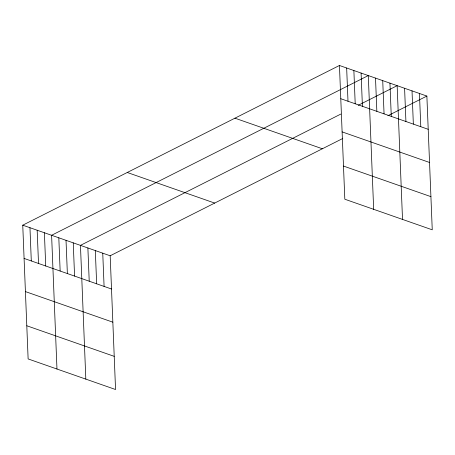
<?xml version="1.0" encoding="UTF-8"?>
<svg xmlns="http://www.w3.org/2000/svg" width="455" height="455" viewBox="0 0 455 455"><rect width="100%" height="100%" fill="white"/><g stroke="black" fill="none" stroke-linecap="round" stroke-linejoin="round"><path stroke-width="0.68" d="M342.774 138.479L110.178 255.773L115.553 389.52L28.125 358.932L22.75 225.185L339.447 65.48L426.875 96.068L432.25 229.815L344.822 199.227L339.447 65.48M340.875 114.046L80.455 245.37L85.824 379.117M358.193 105.315L397.152 85.671L402.521 219.418M387.916 115.712L426.875 96.068M340.784 98.724L428.212 129.311M342.114 131.887L429.543 162.475M234.939 118.181L322.367 148.768M343.485 166.064L430.919 196.651M127.258 172.485L214.692 203.072M22.75 225.185L110.178 255.773M24.087 258.423L111.515 289.01M25.417 291.592L112.846 322.18M26.788 325.763L114.222 356.35M419.447 93.468L420.784 126.712M412.014 90.869L413.35 124.107M404.586 88.27L405.917 121.508M389.941 83.146L391.272 116.383M382.723 80.62L384.06 113.864M375.512 78.101L376.848 111.338M373.669 209.323L368.3 75.575L51.603 235.28L56.972 369.028M361.088 73.05L362.419 106.294M353.876 70.531L355.207 103.768M346.659 68.005L347.995 101.243M102.75 253.173L104.087 286.411M95.317 250.574L96.653 283.812M87.883 247.969L89.22 281.213M73.244 242.851L74.575 276.088M66.026 240.325L67.363 273.563M58.814 237.8L60.151 271.043M44.391 232.755L45.722 265.993M37.173 230.23L38.51 263.473M29.962 227.705L31.298 260.948"/></g></svg>
